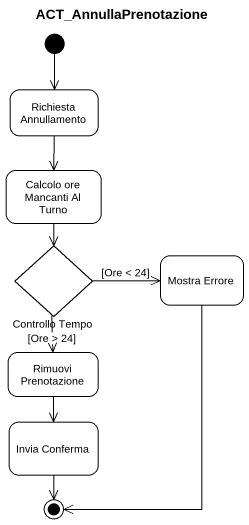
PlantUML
@startuml
title ACT_AnnullaPrenotazione
hide empty description
state "Richiesta Annullamento" as Richiesta_Annullamento
state "Calcolo ore Mancanti Al Turno" as Calcolo_ore_Mancanti_Al
state "Controllo Tempo" as Controllo_Tempo <<choice>>
state "Mostra Errore" as Mostra_Errore
state "Rimuovi Prenotazione" as Rimuovi_Prenotazione
state "Invia Conferma" as Invia_Conferma
[*] --> Richiesta_Annullamento
Richiesta_Annullamento --> Calcolo_ore_Mancanti_Al
Calcolo_ore_Mancanti_Al --> Controllo_Tempo
Controllo_Tempo -right-> Mostra_Errore : [Ore < 24]
Controllo_Tempo --> Rimuovi_Prenotazione : [Ore > 24]
Rimuovi_Prenotazione --> Invia_Conferma
Mostra_Errore --> [*]
Invia_Conferma --> [*]
@enduml
